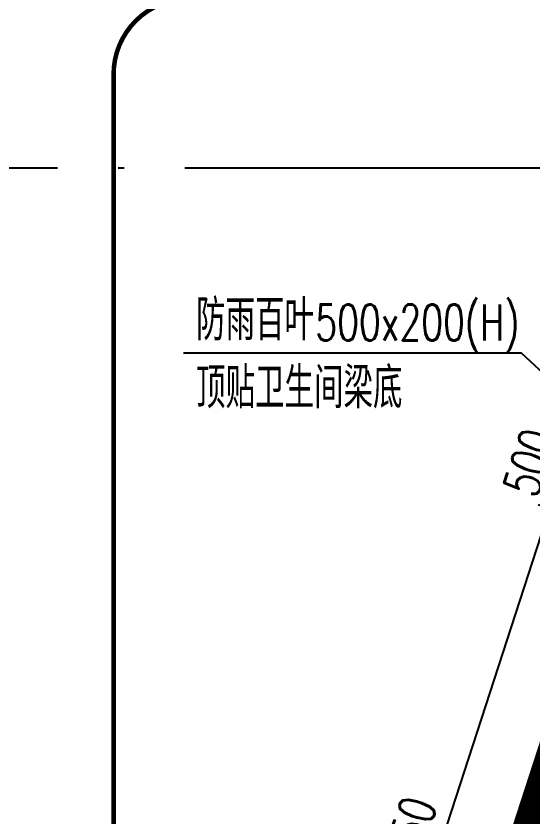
# Model space of a CAD drawing. Extents: x -821772 to -21949, y 506164 to 1049594.
# Drawn here: x -301393 to -297985, y 616439 to 621725 of the extents above; entities that cross this region are included whole.
import ezdxf
from ezdxf.xclip import XClip

# ---------------------------------------------------------------- set-up
doc = ezdxf.new("R2010")
doc.units = 0
doc.header["$LTSCALE"] = 1000
doc.header["$MEASUREMENT"] = 0
doc.header["$XCLIPFRAME"] = 2
for name, pattern in [('10平面20250807_t3$0$DASH', [0.35, 0.25, -0.1]), ('10平面20250807_t3$0$DOTE', [2.4200000000000004, 2, -0.2, 0.02, -0.2]), ('DASH', [0.35, 0.25, -0.1])]:
    doc.linetypes.add(name, pattern=pattern)
doc.layers.get('Defpoints').update_dxf_attribs({"color": 210})
doc.layers.add('1-防火分区线', color=201, linetype='DASH', lineweight=50)
for name, color, linetype in [('10平面20250807_t3$0$A-AXIS-DOTE', 8, '10平面20250807_t3$0$DOTE'), ('10平面20250807_t3$0$A-AXIS-DP', 8, 'Continuous'), ('10平面20250807_t3$0$A-AXIS-SYMB', 8, 'Continuous'), ('10平面20250807_t3$0$AS-WALL', 8, 'Continuous'), ('10平面20250807_t3$0$DIM_ELEV', 8, 'Continuous'), ('10平面20250807_t3$0$PUB_TEXT', 8, 'Continuous'), ('DIM_SYMB', 3, 'Continuous')]:
    doc.layers.add(name, color=color, linetype=linetype)
doc.styles.add('10平面20250807_t3$0$_TCH_DIM', font='SIMPLEX', dxfattribs={"bigfont": 'GBCBIG'})
doc.styles.add('10平面20250807_t3$0$_TCH_DIM_T3', font='SIMPLEX', dxfattribs={"width": 0.7058823529411765, "bigfont": 'GBCBIG'})
doc.dimstyles.new('10平面20250807_t3$0$_TCH_ARCH&&80', dxfattribs={"dimtxt": 238, "dimasz": 80, "dimexe": 80, "dimexo": 80, "dimgap": 101, "dimtad": 1, "dimdec": 0, "dimzin": 0, "dimdsep": 46, "dimtxsty": '10平面20250807_t3$0$_TCH_DIM_T3', "dimblk": '10平面20250807_t3$0$_ArchTick', "dimcen": 0.09, "dimclrt": 7, "dimazin": 2, "dimtfac": 1, "dimtdec": 0, "dimtix": 1, "dimtmove": 2, "dimatfit": 3, "dimfxl": 0, "dimtolj": 1, "dimtzin": 0, "dimarcsym": 0})

# ---------------------------------------------------------------- blocks, each defined once
blk = doc.blocks.new('10平面20250807_t3$0$dote')
at = {"layer": '10平面20250807_t3$0$A-AXIS-DOTE', "ltscale": 2}
blk.add_line((98696.38485717773, -184100.0000000022), (-97273.61514282224, -184100.0000000013), dxfattribs=at)
blk = doc.blocks.new('10平面20250807_t3$0$3132')
at = {"layer": '10平面20250807_t3$0$DIM_ELEV', "linetype": '10平面20250807_t3$0$DASH', "const_width": 30}
blk.add_lwpolyline([(-300250, 621840), (-292930, 621840, -0.414213562373095), (-292430, 621340), (-292430, 609770, -0.414213562373095), (-292930, 609270), (-300250, 609270, -0.414213562373095), (-300750, 609770), (-300750, 621340, -0.414213562373095)], format="xyb", close=True, dxfattribs=at)
blk = doc.blocks.new('10平面20250807_t3$0$_ArchTick')
at = {"color": 0, "linetype": 'ByBlock', "const_width": 0.4}
blk.add_lwpolyline([(-0.5, -0.5), (0.5, 0.5)], dxfattribs=at)
blk = doc.blocks.new('*D11661')
at = {"layer": '10平面20250807_t3$0$A-AXIS-DP', "color": 0, "lineweight": -2}
for p, q in [((-299339.3116787772, 613955.4043591468), (-297873.3507793009, 618473.5299258642)), ((-296848.470149974, 618140.9949161487), (-297949.4455256955, 618498.2197936473)), ((-298314.4310494504, 613622.8693494314), (-299415.4064251718, 613980.0942269299))]:
    blk.add_line(p, q, dxfattribs=at)
at = {"layer": 'Defpoints', "color": 0}
for p in [(-297873.3507793009, 618473.5299258642), (-296772.3754035795, 618116.3050483655), (-298238.3363030558, 613598.1794816483)]:
    blk.add_point(p, dxfattribs=at)
at = {"layer": '10平面20250807_t3$0$A-AXIS-DP', "color": 0, "lineweight": -2, "xscale": 80, "yscale": 80, "zscale": 80}
for p, rotation in [((-297873.3507793009, 618473.5299258642), 72.02371341813652), ((-299339.3116787772, 613955.4043591468), 252.0237134181365)]:
    blk.add_blockref('10平面20250807_t3$0$_ArchTick', p, dxfattribs=dict(at, rotation=rotation))
at = {"layer": '10平面20250807_t3$0$A-AXIS-DP', "color": 7, "insert": (-298815.591781624, 616282.3642789093), "char_height": 238, "attachment_point": 5, "rotation": 72.02371341813652, "style": '10平面20250807_t3$0$_TCH_DIM_T3'}
blk.add_mtext('\\A1;4750', dxfattribs=at)
blk = doc.blocks.new('*D11662')
at = {"layer": '10平面20250807_t3$0$A-AXIS-DP', "color": 0, "lineweight": -2}
for p, q in [((-297719.0391053462, 618949.1220917857), (-297694.349237563, 619025.2168381802)), ((-297873.350779301, 618473.5299258642), (-297719.0391053462, 618949.1220917857)), ((-296694.1584760193, 618616.5870820703), (-297795.1338517407, 618973.8119595689)), ((-296848.470149974, 618140.9949161487), (-297949.4455256955, 618498.2197936473)), ((-297873.350779301, 618473.5299258642), (-297898.0406470841, 618397.4351794696))]:
    blk.add_line(p, q, dxfattribs=at)
at = {"layer": 'Defpoints', "color": 0}
for p in [(-297719.0391053462, 618949.1220917857), (-296618.0637296247, 618591.8972142872), (-296772.3754035795, 618116.3050483656)]:
    blk.add_point(p, dxfattribs=at)
at = {"layer": '10平面20250807_t3$0$A-AXIS-DP', "color": 0, "lineweight": -2, "xscale": 80, "yscale": 80, "zscale": 80}
for p, rotation in [((-297719.0391053462, 618949.1220917857), 252.0237134181395), ((-297873.350779301, 618473.5299258642), 72.0237134181395)]:
    blk.add_blockref('10平面20250807_t3$0$_ArchTick', p, dxfattribs=dict(at, rotation=rotation))
at = {"layer": '10平面20250807_t3$0$A-AXIS-DP', "color": 7, "insert": (-298005.4554949084, 618779.2231452286), "char_height": 238, "attachment_point": 5, "rotation": 72.02371341813948, "style": '10平面20250807_t3$0$_TCH_DIM_T3'}
blk.add_mtext('\\A1;500', dxfattribs=at)
blk = doc.blocks.new('10平面20250807_t3')
at = {"layer": '10平面20250807_t3$0$A-AXIS-SYMB'}
for p, q in [((-298060, 619500), (-300290, 619500)), ((-297080, 618590), (-298060, 619500))]:
    blk.add_line(p, q, dxfattribs=at)
at = {"layer": '10平面20250807_t3$0$A-AXIS-DP'}
blk.add_blockref('10平面20250807_t3$0$3132', (0, 0), dxfattribs=at)
at = {"layer": '10平面20250807_t3$0$AS-WALL'}
blk.add_blockref('10平面20250807_t3$0$dote', (-220736.3848571775, 804819.9999961853), dxfattribs=at)
at = {"layer": '10平面20250807_t3$0$PUB_TEXT', "style": '10平面20250807_t3$0$_TCH_DIM'}
for s, p in [('防雨百叶', (-300206, 619584)), ('顶贴卫生间梁底', (-300206, 619136))]:
    blk.add_text(s, height=270.0709219858156, dxfattribs=at).set_placement(p)
at = {"layer": '10平面20250807_t3$0$PUB_TEXT', "style": '10平面20250807_t3$0$_TCH_DIM', "width": 0.7058823529411765}
blk.add_text('500x200(H)', height=238, dxfattribs=at).set_placement((-299419.6170212766, 619584))
at = {"layer": '10平面20250807_t3$0$A-AXIS-DP'}
for p1, p2, distance, picture, middle in [((-296772.3754035795, 618116.3050483656), (-296618.0637296247, 618591.8972142871), 1157.4784624557906, '*D11662', (-298005.4554949084, 618779.2231452286)), ((-298238.3363030558, 613598.1794816483), (-296772.3754035795, 618116.3050483656), 1157.4784624556798, '*D11661', (-298815.591781624, 616282.3642789093))]:
    dim = blk.add_aligned_dim(p1=p1, p2=p2, distance=distance, dimstyle='10平面20250807_t3$0$_TCH_ARCH&&80', dxfattribs=at)
    dim.commit()
    dim.dimension.update_dxf_attribs({"geometry": picture, "text_midpoint": middle})

msp = doc.modelspace()

# ---------------------------------------------------------------- block references
at = {"ltscale": 100}
ref = msp.add_blockref('10平面20250807_t3', (0, 0), dxfattribs=at)
XClip(ref).set_block_clipping_path([(-386212.6353242097, 506163.79756496), (-21948.75939678214, 884998.2285294847)])

# ---------------------------------------------------------------- next in the draw order: linework, layer by layer
at = {"layer": '1-防火分区线', "color": 1, "linetype": 'DASH', "ltscale": 5, "const_width": 500}
msp.add_lwpolyline([(-146254.1845321705, 548219.9479949776), (-198854.1845524395, 548219.9479971393), (-198854.1845524394, 548719.999996181), (-200254.184532171, 548719.9999961798), (-200254.184532171, 548219.9479971969), (-252854.1845524394, 548219.9479993586), (-252854.1845524394, 548719.999996181), (-254254.184532171, 548719.9999961798), (-254254.1845321708, 548219.9479994163), (-313754.1844787598, 548219.9480018616), (-313754.184534625, 567383.2169211842), (-296221.2917430461, 621420.0000001537), (-296221.2917430461, 621420.0000001537), (-254254.1845321708, 621420.0000001153), (-254254.184532171, 620919.9999961864), (-252854.1845524394, 620919.9999961852), (-252854.1845524395, 621420.000000114), (-200254.184532171, 621420.0000000658), (-200254.184532171, 620919.9999961864), (-198854.1845524394, 620919.9999961852), (-198854.1845524395, 621420.0000000645), (-146254.1845321708, 621420.0000000163)], dxfattribs=at)
at = {"layer": 'DIM_SYMB'}
msp.add_lwpolyline([(-301582.8831072117, 623008.1284824698, 0, 0, 0), (-296221.291754783, 621420.0000000622, 0, 400, 0), (-297659.5248071905, 621846.0113695847, 0, 0, 0)], format="xyseb", dxfattribs=at)

doc.saveas('drawing.dxf')
